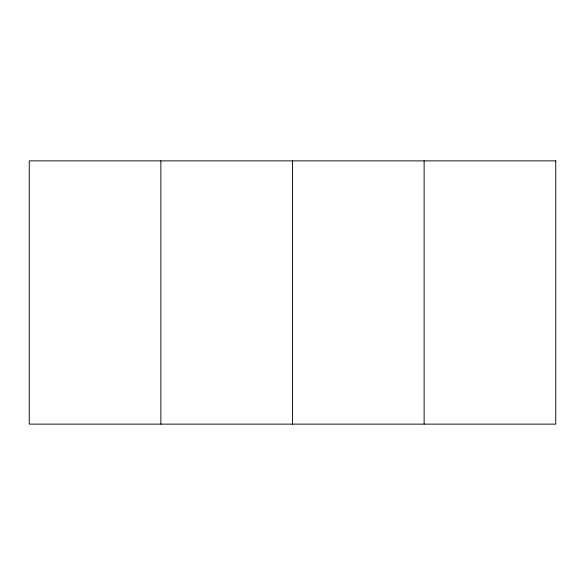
<?xml version="1.0" encoding="UTF-8"?>
<svg xmlns="http://www.w3.org/2000/svg" width="585" height="585" viewBox="0 0 585 585"><rect width="100%" height="100%" fill="white"/><g stroke="black" fill="none" stroke-linecap="round" stroke-linejoin="round"><path stroke-width="0.88" d="M424.125 160.875L424.125 424.125M292.5 160.875L292.5 424.125M160.875 160.875L160.875 424.125M555.75 160.875L29.25 160.875L29.25 424.125L555.75 424.125L555.75 160.875"/></g></svg>
